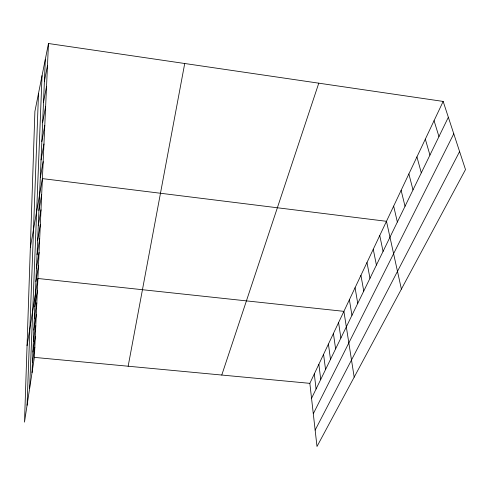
<?xml version="1.0" encoding="UTF-8"?>
<svg xmlns="http://www.w3.org/2000/svg" width="490" height="490" viewBox="0 0 490 490"><rect width="100%" height="100%" fill="white"/><g stroke="black" fill="none" stroke-linecap="round" stroke-linejoin="round"><path stroke-width="0.73" d="M27.066 405.304L38.508 93.376M29.627 388.509L42.048 75.65M32.034 372.706L45.331 59.217M48.473 43.512L34.9 111.408L24.5 422.117L34.367 357.388L48.473 43.512L443.162 101.424L465.5 169.583L316.999 446.488L309.852 383.345L443.162 101.424M32.463 362.551L34.827 347.147M33.369 341.254L35.794 325.697M32.91 352.071L35.305 336.587M33.841 330.089L36.297 314.464M34.331 318.561L36.817 302.857M34.839 306.642L37.356 290.876M27.054 345.744L37.914 278.485L343.9 311.346L354.178 377.159M35.899 281.56L38.49 265.678M36.462 268.361L39.084 252.424M37.044 254.684L39.702 238.704M37.644 240.504L40.339 224.487M38.269 225.798L41.001 209.751M38.912 210.535L41.693 194.469M30.349 247.413L42.403 178.605L386.475 221.302L401.39 289.125M40.309 177.692L43.169 161.614M41.056 159.997L43.959 143.938M41.84 141.549L44.786 125.52M128.153 366.226L184.724 63.504M42.655 122.304L45.65 106.324M43.512 102.208L46.55 86.295M44.4 81.199L47.493 65.378M221.774 375.046L318.782 83.171M311.548 398.321L448.356 117.263M313.294 413.75L453.771 133.794M315.144 430.116L459.596 151.563M34.367 357.388L309.852 383.345M434.054 120.681L438.954 136.575M425.32 139.154L429.944 155.085M416.935 156.892L421.302 172.841M408.874 173.938L413.003 189.893M401.12 190.328L405.028 206.278M393.66 206.106L397.353 222.037M379.75 235.525L383.07 251.388M373.257 249.251L376.406 265.078M366.986 262.518L369.974 278.289M360.928 275.337L363.758 291.054M355.066 287.734L357.755 303.396M349.388 299.733L351.943 315.327M338.578 322.598L340.881 338.057M333.421 333.5L335.607 348.886M328.423 344.078L330.499 359.384M323.572 354.331L325.55 369.564M318.861 364.291L320.742 379.432M314.292 373.956L316.075 389.017"/></g></svg>
